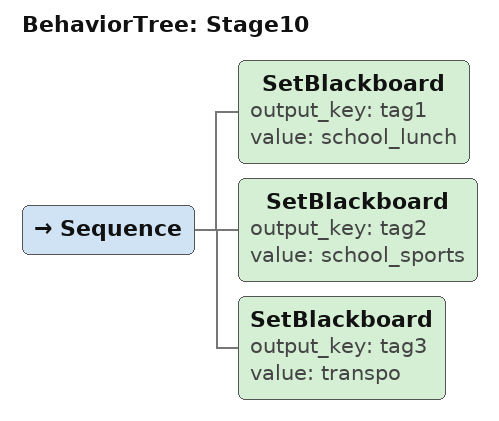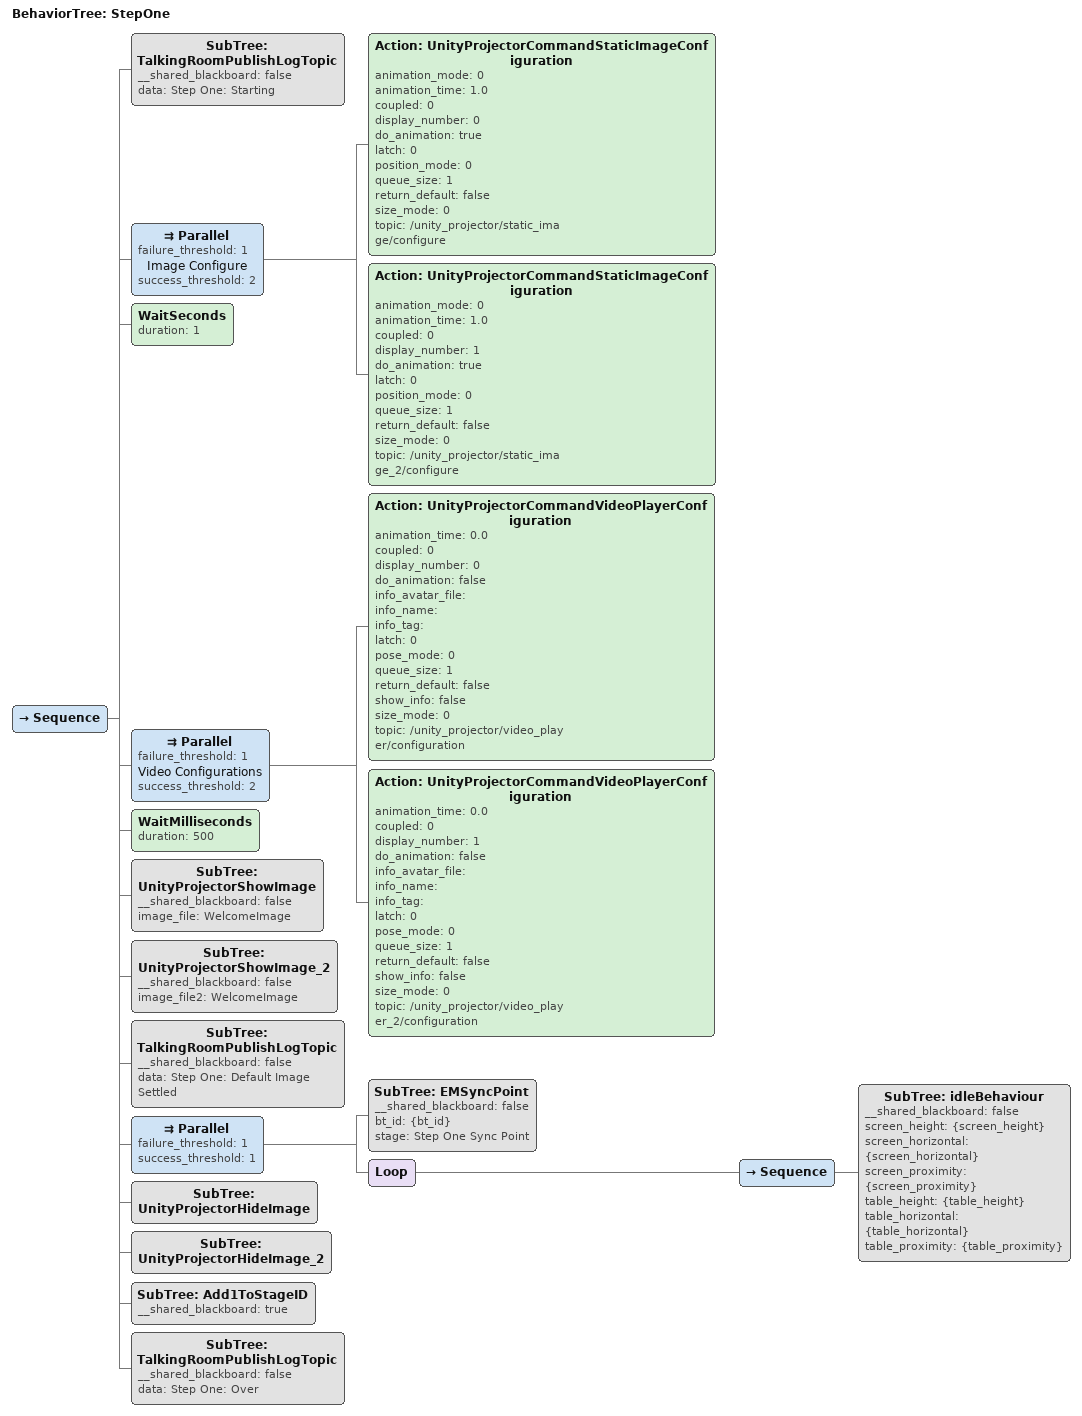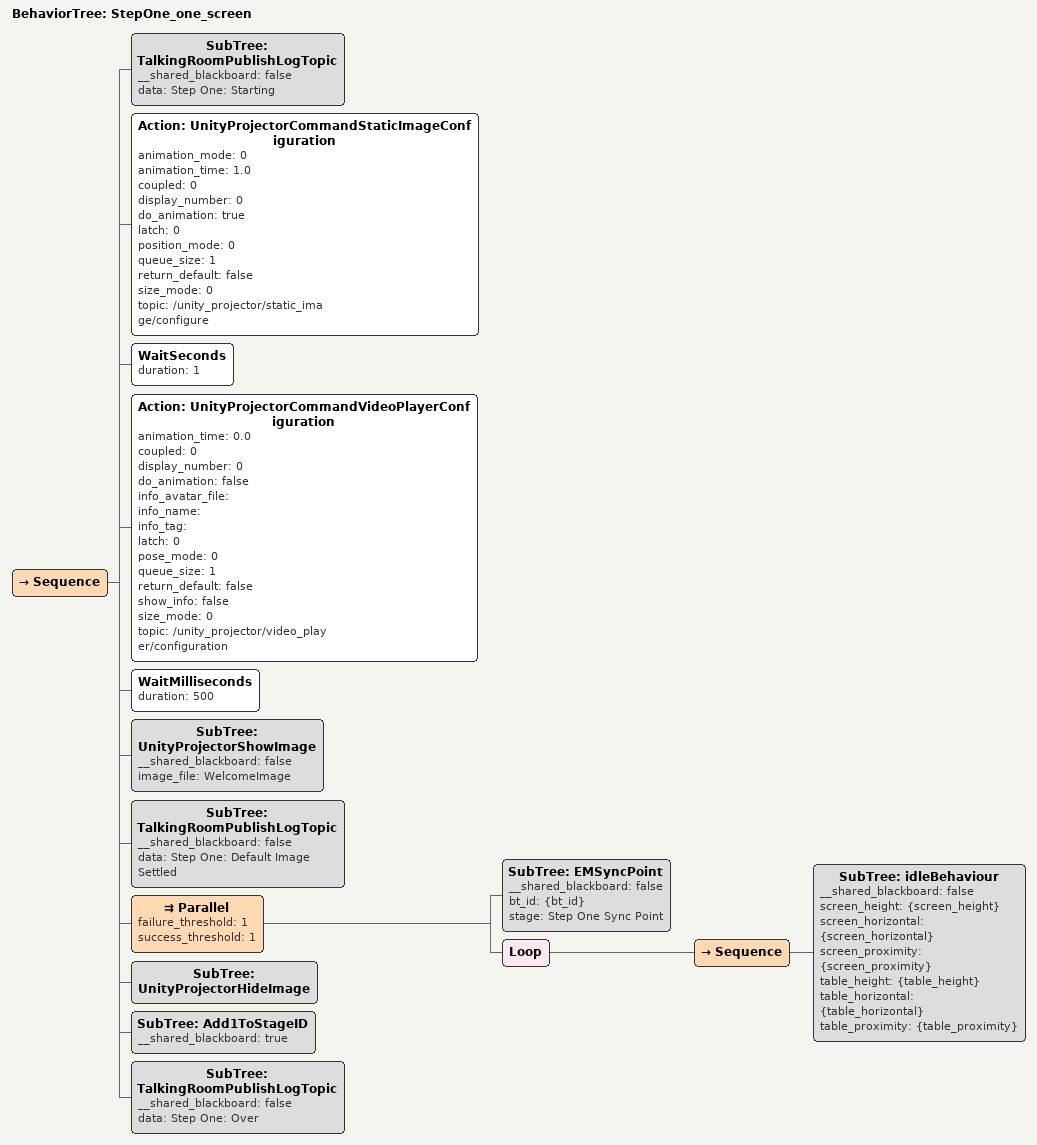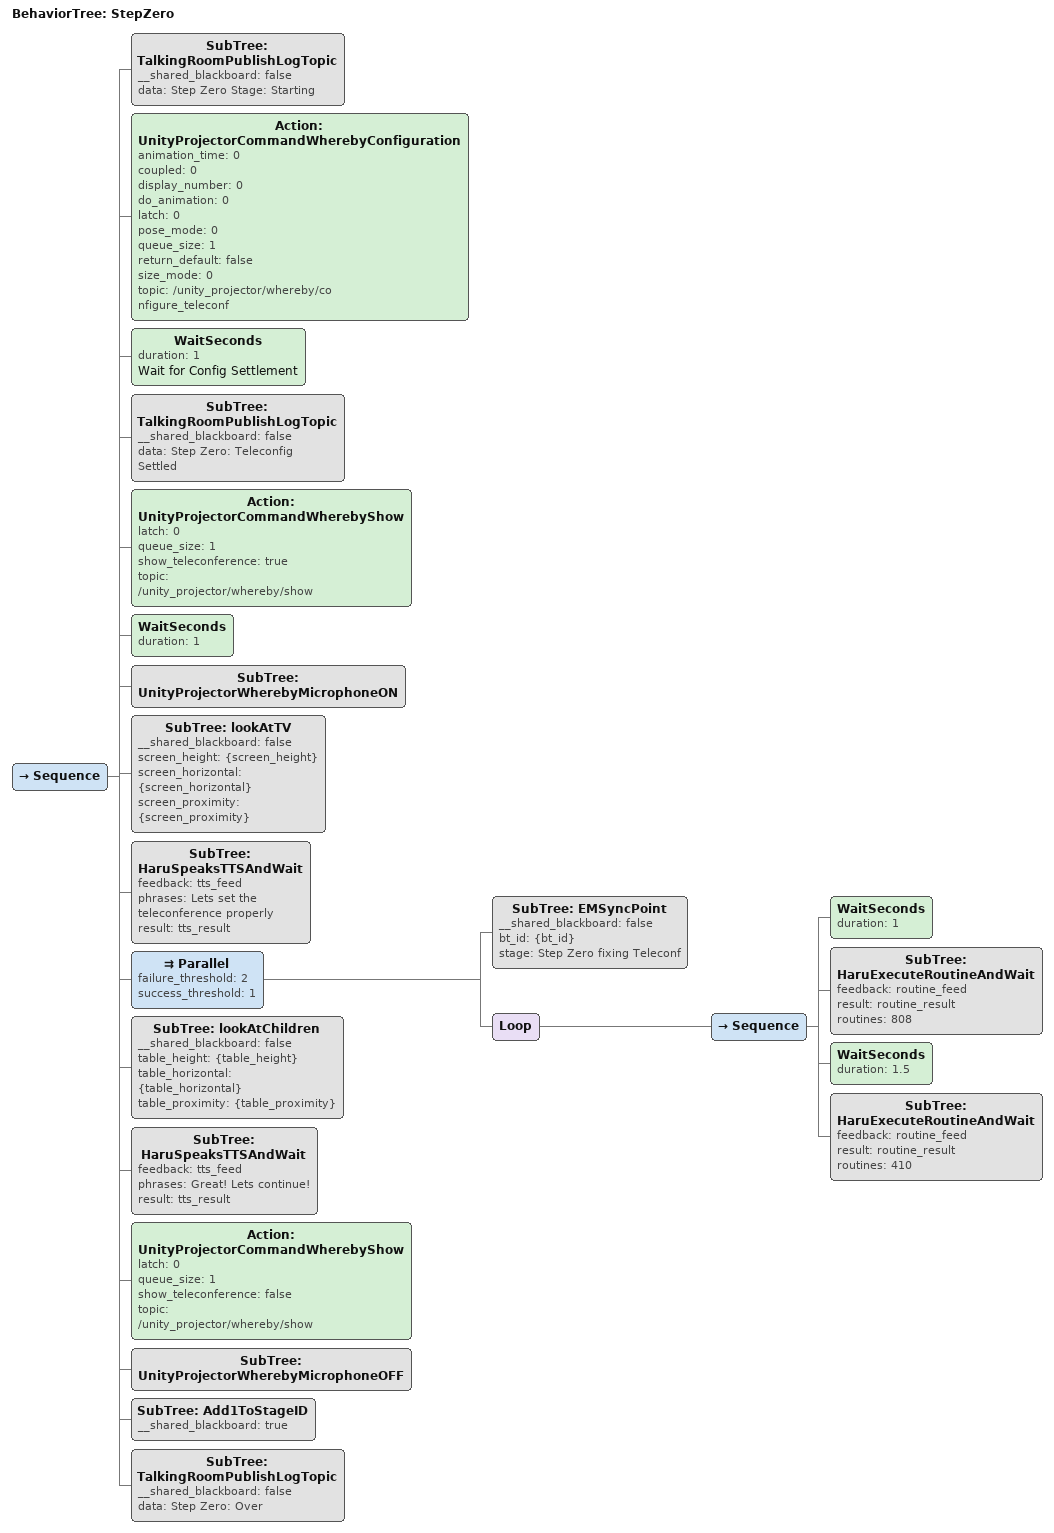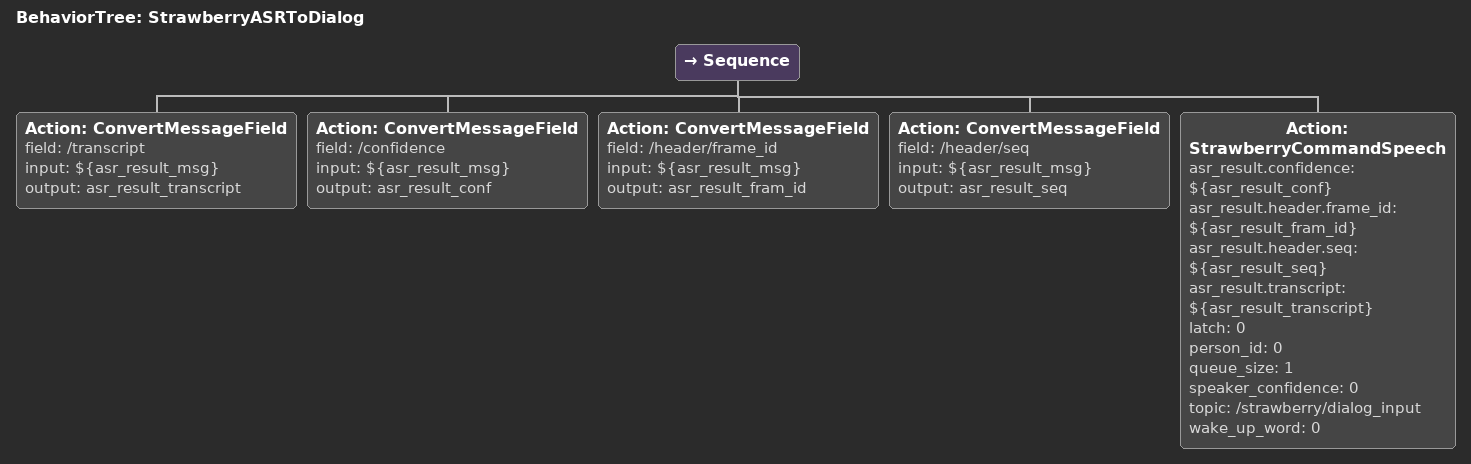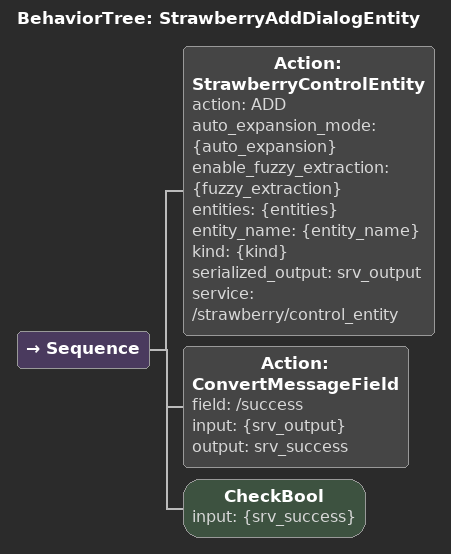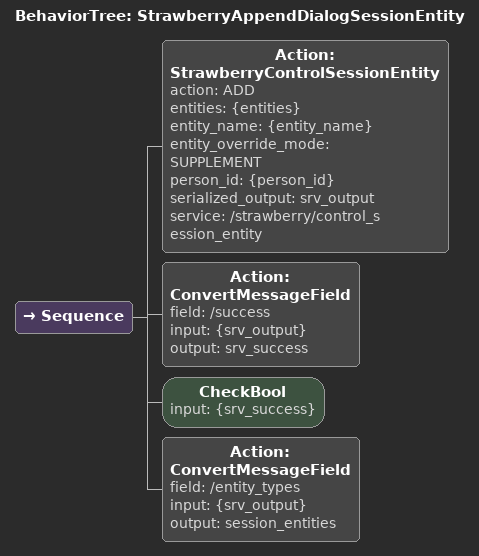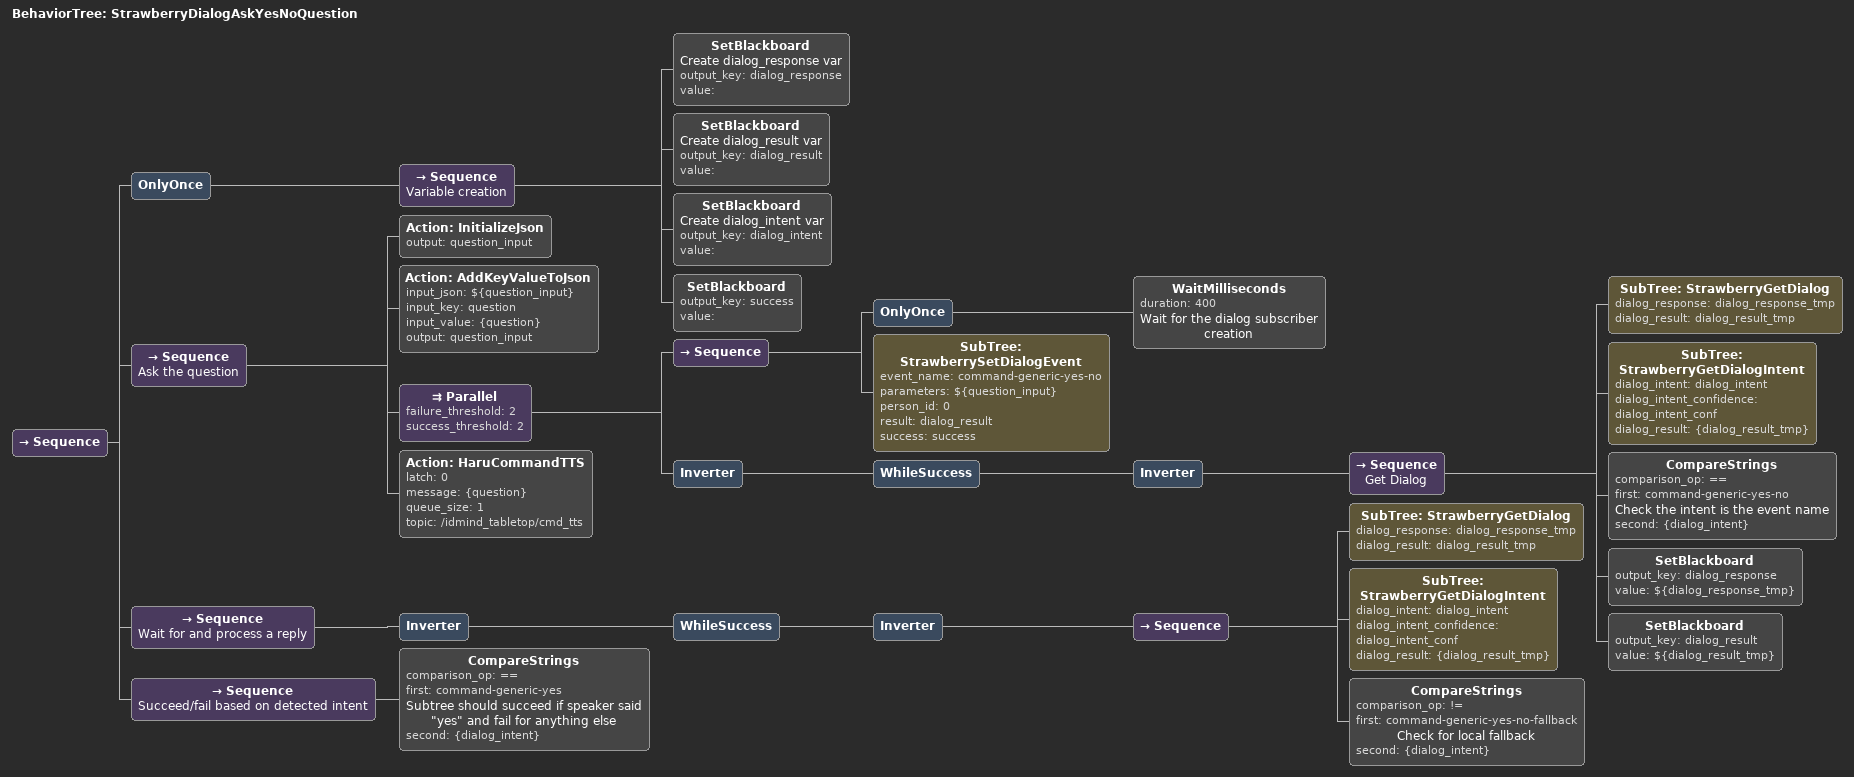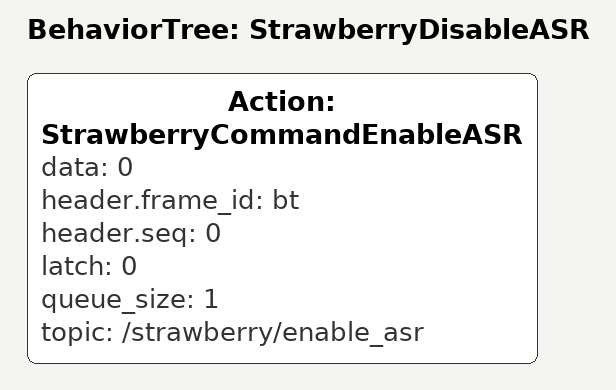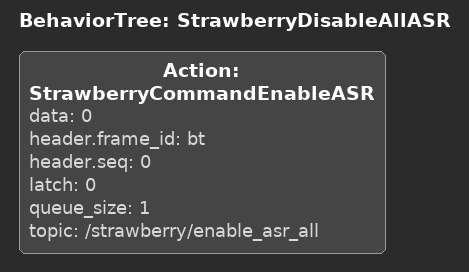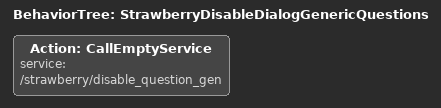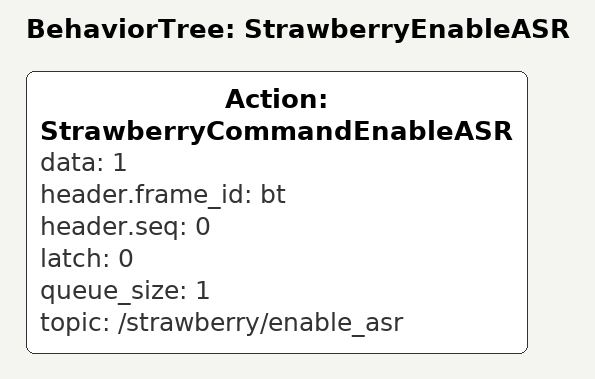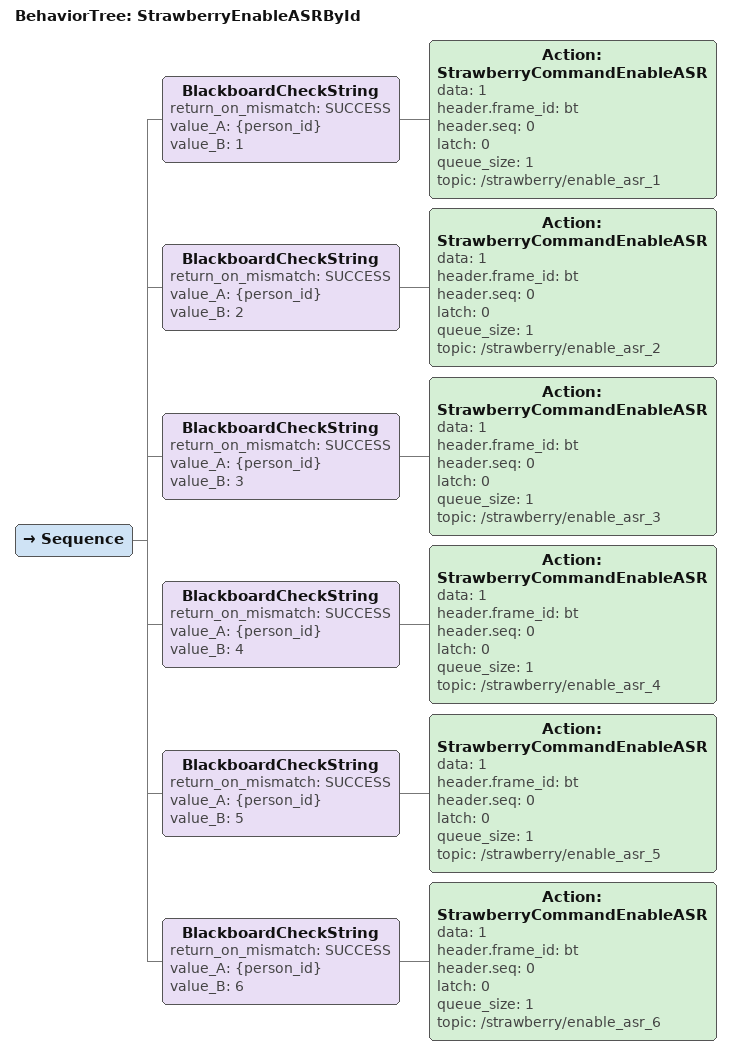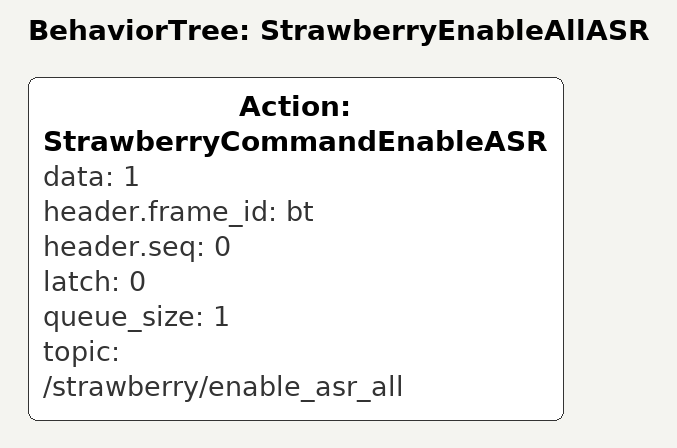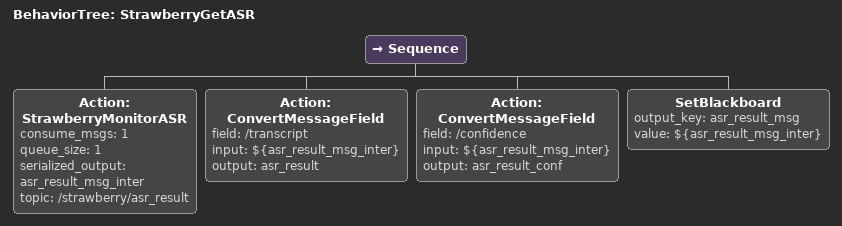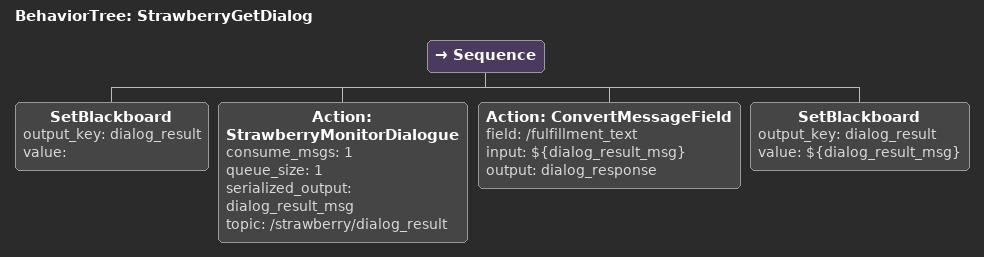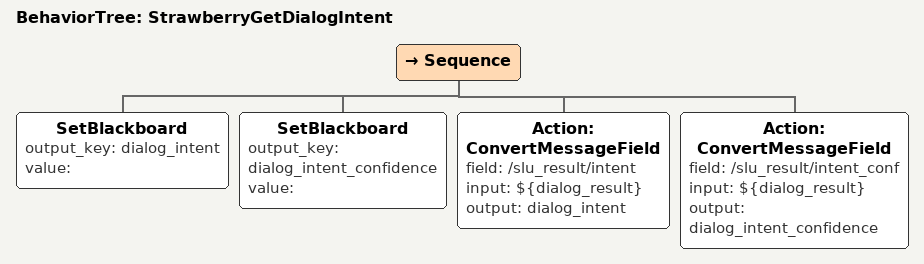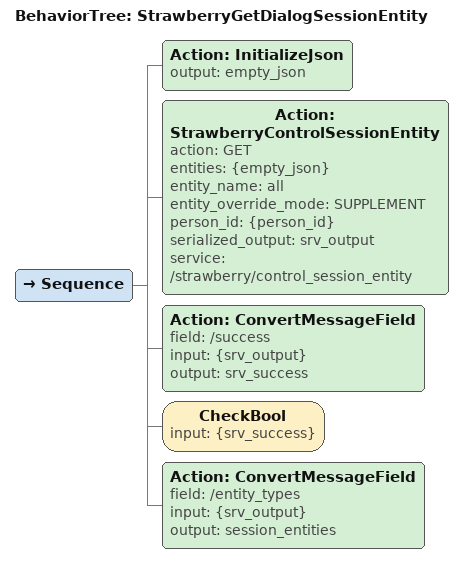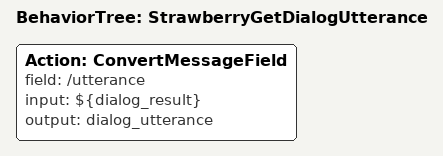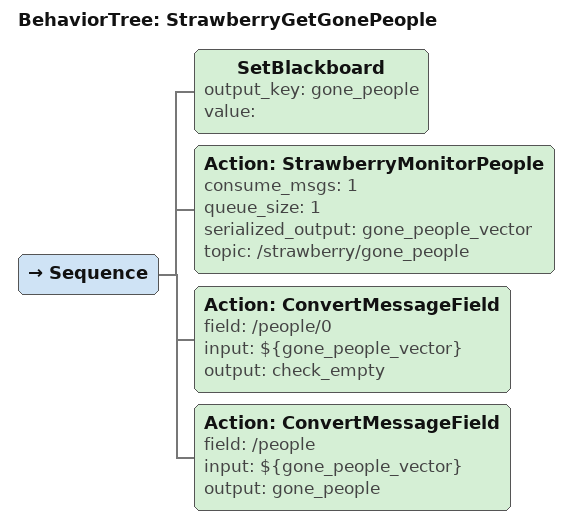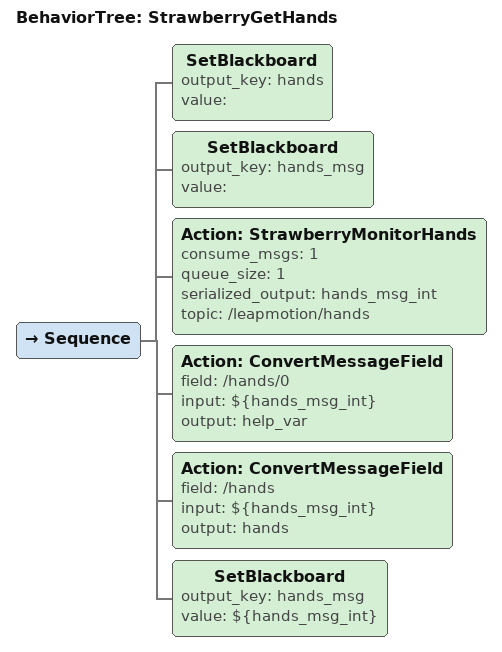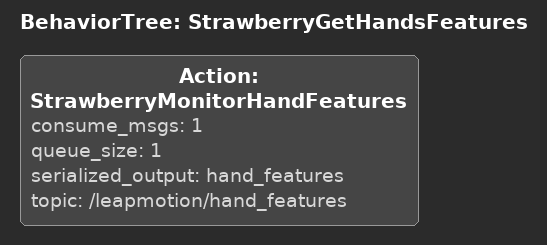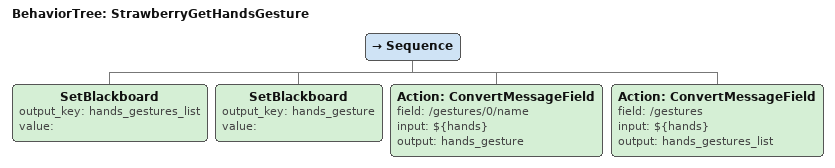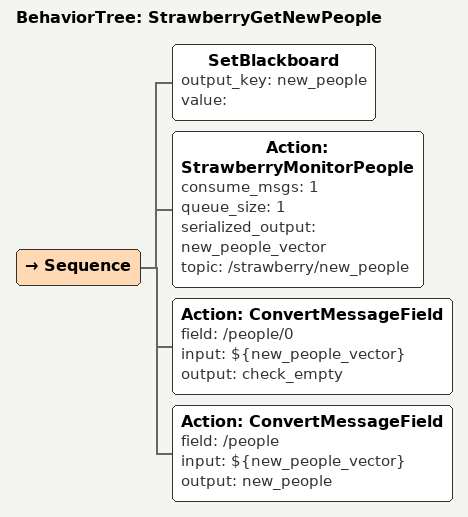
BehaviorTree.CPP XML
<BehaviorTree ID="Stage10">
    <Sequence>
        <SetBlackboard output_key="tag1" value="school_lunch"/>
        <SetBlackboard output_key="tag2" value="school_sports"/>
        <SetBlackboard output_key="tag3" value="transpo"/>
    </Sequence>
</BehaviorTree>

<BehaviorTree ID="StepOne">
    <Sequence>
        <SubTree ID="TalkingRoomPublishLogTopic" __shared_blackboard="false" data="Step One: Starting"/>
        <Parallel failure_threshold="1" name="Image Configure" success_threshold="2">
            <Action ID="UnityProjectorCommandStaticImageConfiguration" animation_mode="0" animation_time="1.0" coupled="0" display_number="0" do_animation="true" latch="0" position_mode="0" queue_size="1" return_default="false" size_mode="0" topic="/unity_projector/static_image/configure"/>
            <Action ID="UnityProjectorCommandStaticImageConfiguration" animation_mode="0" animation_time="1.0" coupled="0" display_number="1" do_animation="true" latch="0" position_mode="0" queue_size="1" return_default="false" size_mode="0" topic="/unity_projector/static_image_2/configure"/>
        </Parallel>
        <WaitSeconds duration="1"/>
        <Parallel failure_threshold="1" name="Video Configurations" success_threshold="2">
            <Action ID="UnityProjectorCommandVideoPlayerConfiguration" animation_time="0.0" coupled="0" display_number="0" do_animation="false" info_avatar_file="" info_name="" info_tag="" latch="0" pose_mode="0" queue_size="1" return_default="false" show_info="false" size_mode="0" topic="/unity_projector/video_player/configuration"/>
            <Action ID="UnityProjectorCommandVideoPlayerConfiguration" animation_time="0.0" coupled="0" display_number="1" do_animation="false" info_avatar_file="" info_name="" info_tag="" latch="0" pose_mode="0" queue_size="1" return_default="false" show_info="false" size_mode="0" topic="/unity_projector/video_player_2/configuration"/>
        </Parallel>
        <WaitMilliseconds duration="500"/>
        <SubTree ID="UnityProjectorShowImage" __shared_blackboard="false" image_file="WelcomeImage"/>
        <SubTree ID="UnityProjectorShowImage_2" __shared_blackboard="false" image_file2="WelcomeImage"/>
        <SubTree ID="TalkingRoomPublishLogTopic" __shared_blackboard="false" data="Step One: Default Image Settled"/>
        <Parallel failure_threshold="1" success_threshold="1">
            <SubTree ID="EMSyncPoint" __shared_blackboard="false" bt_id="{bt_id}" stage="Step One Sync Point"/>
            <Loop>
                <Sequence>
                    <SubTree ID="idleBehaviour" __shared_blackboard="false" screen_height="{screen_height}" screen_horizontal="{screen_horizontal}" screen_proximity="{screen_proximity}" table_height="{table_height}" table_horizontal=" {table_horizontal}" table_proximity="{table_proximity}"/>
                </Sequence>
            </Loop>
        </Parallel>
        <SubTree ID="UnityProjectorHideImage"/>
        <SubTree ID="UnityProjectorHideImage_2"/>
        <SubTree ID="Add1ToStageID" __shared_blackboard="true"/>
        <SubTree ID="TalkingRoomPublishLogTopic" __shared_blackboard="false" data="Step One: Over"/>
    </Sequence>
</BehaviorTree>

<BehaviorTree ID="StepOne_one_screen">
    <Sequence>
        <SubTree ID="TalkingRoomPublishLogTopic" __shared_blackboard="false" data="Step One: Starting"/>
        <Action ID="UnityProjectorCommandStaticImageConfiguration" animation_mode="0" animation_time="1.0" coupled="0" display_number="0" do_animation="true" latch="0" position_mode="0" queue_size="1" return_default="false" size_mode="0" topic="/unity_projector/static_image/configure"/>
        <WaitSeconds duration="1"/>
        <Action ID="UnityProjectorCommandVideoPlayerConfiguration" animation_time="0.0" coupled="0" display_number="0" do_animation="false" info_avatar_file="" info_name="" info_tag="" latch="0" pose_mode="0" queue_size="1" return_default="false" show_info="false" size_mode="0" topic="/unity_projector/video_player/configuration"/>
        <WaitMilliseconds duration="500"/>
        <SubTree ID="UnityProjectorShowImage" __shared_blackboard="false" image_file="WelcomeImage"/>
        <SubTree ID="TalkingRoomPublishLogTopic" __shared_blackboard="false" data="Step One: Default Image Settled"/>
        <Parallel failure_threshold="1" success_threshold="1">
            <SubTree ID="EMSyncPoint" __shared_blackboard="false" bt_id="{bt_id}" stage="Step One Sync Point"/>
            <Loop>
                <Sequence>
                    <SubTree ID="idleBehaviour" __shared_blackboard="false" screen_height="{screen_height}" screen_horizontal="{screen_horizontal}" screen_proximity="{screen_proximity}" table_height="{table_height}" table_horizontal=" {table_horizontal}" table_proximity="{table_proximity}"/>
                </Sequence>
            </Loop>
        </Parallel>
        <SubTree ID="UnityProjectorHideImage"/>
        <SubTree ID="Add1ToStageID" __shared_blackboard="true"/>
        <SubTree ID="TalkingRoomPublishLogTopic" __shared_blackboard="false" data="Step One: Over"/>
    </Sequence>
</BehaviorTree>

<BehaviorTree ID="StepZero">
    <Sequence>
        <SubTree ID="TalkingRoomPublishLogTopic" __shared_blackboard="false" data="Step Zero Stage: Starting"/>
        <Action ID="UnityProjectorCommandWherebyConfiguration" animation_time="0" coupled="0" display_number="0" do_animation="0" latch="0" pose_mode="0" queue_size="1" return_default="false" size_mode="0" topic="/unity_projector/whereby/configure_teleconf"/>
        <WaitSeconds duration="1" name="Wait for Config Settlement"/>
        <SubTree ID="TalkingRoomPublishLogTopic" __shared_blackboard="false" data="Step Zero: Teleconfig Settled"/>
        <Action ID="UnityProjectorCommandWherebyShow" latch="0" queue_size="1" show_teleconference="true" topic="/unity_projector/whereby/show"/>
        <WaitSeconds duration="1"/>
        <SubTree ID="UnityProjectorWherebyMicrophoneON"/>
        <SubTree ID="lookAtTV" __shared_blackboard="false" screen_height="{screen_height}" screen_horizontal="{screen_horizontal}" screen_proximity="{screen_proximity}"/>
        <SubTree ID="HaruSpeaksTTSAndWait" feedback="tts_feed" phrases="Lets set the teleconference properly" result="tts_result"/>
        <Parallel failure_threshold="2" success_threshold="1">
            <SubTree ID="EMSyncPoint" __shared_blackboard="false" bt_id="{bt_id}" stage="Step Zero fixing Teleconf"/>
            <Loop>
                <Sequence>
                    <WaitSeconds duration="1"/>
                    <SubTree ID="HaruExecuteRoutineAndWait" feedback="routine_feed" result="routine_result" routines="808"/>
                    <WaitSeconds duration="1.5"/>
                    <SubTree ID="HaruExecuteRoutineAndWait" feedback="routine_feed" result="routine_result" routines="410"/>
                </Sequence>
            </Loop>
        </Parallel>
        <SubTree ID="lookAtChildren" __shared_blackboard="false" table_height="{table_height}" table_horizontal="{table_horizontal}" table_proximity="{table_proximity}"/>
        <SubTree ID="HaruSpeaksTTSAndWait" feedback="tts_feed" phrases="Great! Lets continue!" result="tts_result"/>
        <Action ID="UnityProjectorCommandWherebyShow" latch="0" queue_size="1" show_teleconference="false" topic="/unity_projector/whereby/show"/>
        <SubTree ID="UnityProjectorWherebyMicrophoneOFF"/>
        <SubTree ID="Add1ToStageID" __shared_blackboard="true"/>
        <SubTree ID="TalkingRoomPublishLogTopic" __shared_blackboard="false" data="Step Zero: Over"/>
    </Sequence>
</BehaviorTree>

<BehaviorTree ID="StrawberryASRToDialog">
    <Sequence>
        <Action ID="ConvertMessageField" field="/transcript" input="${asr_result_msg}" output="asr_result_transcript"/>
        <Action ID="ConvertMessageField" field="/confidence" input="${asr_result_msg}" output="asr_result_conf"/>
        <Action ID="ConvertMessageField" field="/header/frame_id" input="${asr_result_msg}" output="asr_result_fram_id"/>
        <Action ID="ConvertMessageField" field="/header/seq" input="${asr_result_msg}" output="asr_result_seq"/>
        <Action ID="StrawberryCommandSpeech" asr_result.confidence="${asr_result_conf}" asr_result.header.frame_id="${asr_result_fram_id}" asr_result.header.seq="${asr_result_seq}" asr_result.transcript="${asr_result_transcript}" latch="0" person_id="0" queue_size="1" speaker_confidence="0" topic="/strawberry/dialog_input" wake_up_word="0"/>
    </Sequence>
</BehaviorTree>

<BehaviorTree ID="StrawberryAddDialogEntity">
    <Sequence>
        <Action ID="StrawberryControlEntity" action="ADD" auto_expansion_mode="{auto_expansion}" enable_fuzzy_extraction="{fuzzy_extraction}" entities="{entities}" entity_name="{entity_name}" kind="{kind}" serialized_output="srv_output" service="/strawberry/control_entity"/>
        <Action ID="ConvertMessageField" field="/success" input="{srv_output}" output="srv_success"/>
        <CheckBool input="{srv_success}"/>
    </Sequence>
</BehaviorTree>

<BehaviorTree ID="StrawberryAppendDialogSessionEntity">
    <Sequence>
        <Action ID="StrawberryControlSessionEntity" action="ADD" entities="{entities}" entity_name="{entity_name}" entity_override_mode="SUPPLEMENT" person_id="{person_id}" serialized_output="srv_output" service="/strawberry/control_session_entity"/>
        <Action ID="ConvertMessageField" field="/success" input="{srv_output}" output="srv_success"/>
        <CheckBool input="{srv_success}"/>
        <Action ID="ConvertMessageField" field="/entity_types" input="{srv_output}" output="session_entities"/>
    </Sequence>
</BehaviorTree>

<BehaviorTree ID="StrawberryDialogAskYesNoQuestion">
    <Sequence>
        <OnlyOnce>
            <Sequence name="Variable creation">
                <SetBlackboard name="Create dialog_response var" output_key="dialog_response" value=""/>
                <SetBlackboard name="Create dialog_result var" output_key="dialog_result" value=""/>
                <SetBlackboard name="Create dialog_intent var" output_key="dialog_intent" value=""/>
                <SetBlackboard output_key="success" value=""/>
            </Sequence>
        </OnlyOnce>
        <Sequence name="Ask the question">
            <Action ID="InitializeJson" output="question_input"/>
            <Action ID="AddKeyValueToJson" input_json="${question_input}" input_key="question" input_value="{question}" output="question_input"/>
            <Parallel failure_threshold="2" success_threshold="2">
                <Sequence>
                    <OnlyOnce>
                        <WaitMilliseconds duration="400" name="Wait for the dialog subscriber creation"/>
                    </OnlyOnce>
                    <SubTree ID="StrawberrySetDialogEvent" event_name="command-generic-yes-no" parameters="${question_input}" person_id="0" result="dialog_result" success="success"/>
                </Sequence>
                <Inverter>
                    <WhileSuccess>
                        <Inverter>
                            <Sequence name="Get Dialog">
                                <SubTree ID="StrawberryGetDialog" dialog_response="dialog_response_tmp" dialog_result="dialog_result_tmp"/>
                                <SubTree ID="StrawberryGetDialogIntent" dialog_intent="dialog_intent" dialog_intent_confidence="dialog_intent_conf" dialog_result="{dialog_result_tmp}"/>
                                <CompareStrings comparison_op="==" first="command-generic-yes-no" name="Check the intent is the event name" second="{dialog_intent}"/>
                                <SetBlackboard output_key="dialog_response" value="${dialog_response_tmp}"/>
                                <SetBlackboard output_key="dialog_result" value="${dialog_result_tmp}"/>
                            </Sequence>
                        </Inverter>
                    </WhileSuccess>
                </Inverter>
            </Parallel>
            <Action ID="HaruCommandTTS" latch="0" message="{question}" queue_size="1" topic="/idmind_tabletop/cmd_tts"/>
        </Sequence>
        <Sequence name="Wait for and process a reply">
            <Inverter>
                <WhileSuccess>
                    <Inverter>
                        <Sequence>
                            <SubTree ID="StrawberryGetDialog" dialog_response="dialog_response_tmp" dialog_result="dialog_result_tmp"/>
                            <SubTree ID="StrawberryGetDialogIntent" dialog_intent="dialog_intent" dialog_intent_confidence="dialog_intent_conf" dialog_result="{dialog_result_tmp}"/>
                            <CompareStrings comparison_op="!=" first="command-generic-yes-no-fallback" name="Check for local fallback" second="{dialog_intent}"/>
                        </Sequence>
                    </Inverter>
                </WhileSuccess>
            </Inverter>
        </Sequence>
        <Sequence name="Succeed/fail based on detected intent">
            <CompareStrings comparison_op="==" first="command-generic-yes" name="Subtree should succeed if speaker said &quot;yes&quot; and fail for anything else" second="{dialog_intent}"/>
        </Sequence>
    </Sequence>
</BehaviorTree>

<BehaviorTree ID="StrawberryDisableASR">
    <Action ID="StrawberryCommandEnableASR" data="0" header.frame_id="bt" header.seq="0" latch="0" queue_size="1" topic="/strawberry/enable_asr"/>
</BehaviorTree>

<BehaviorTree ID="StrawberryDisableAllASR">
    <Action ID="StrawberryCommandEnableASR" data="0" header.frame_id="bt" header.seq="0" latch="0" queue_size="1" topic="/strawberry/enable_asr_all"/>
</BehaviorTree>

<BehaviorTree ID="StrawberryDisableDialogGenericQuestions">
    <Action ID="CallEmptyService" service="/strawberry/disable_question_gen"/>
</BehaviorTree>

<BehaviorTree ID="StrawberryEnableASR">
    <Action ID="StrawberryCommandEnableASR" data="1" header.frame_id="bt" header.seq="0" latch="0" queue_size="1" topic="/strawberry/enable_asr"/>
</BehaviorTree>

<BehaviorTree ID="StrawberryEnableASRById">
    <Sequence>
        <BlackboardCheckString return_on_mismatch="SUCCESS" value_A="{person_id}" value_B="1">
            <Action ID="StrawberryCommandEnableASR" data="1" header.frame_id="bt" header.seq="0" latch="0" queue_size="1" topic="/strawberry/enable_asr_1"/>
        </BlackboardCheckString>
        <BlackboardCheckString return_on_mismatch="SUCCESS" value_A="{person_id}" value_B="2">
            <Action ID="StrawberryCommandEnableASR" data="1" header.frame_id="bt" header.seq="0" latch="0" queue_size="1" topic="/strawberry/enable_asr_2"/>
        </BlackboardCheckString>
        <BlackboardCheckString return_on_mismatch="SUCCESS" value_A="{person_id}" value_B="3">
            <Action ID="StrawberryCommandEnableASR" data="1" header.frame_id="bt" header.seq="0" latch="0" queue_size="1" topic="/strawberry/enable_asr_3"/>
        </BlackboardCheckString>
        <BlackboardCheckString return_on_mismatch="SUCCESS" value_A="{person_id}" value_B="4">
            <Action ID="StrawberryCommandEnableASR" data="1" header.frame_id="bt" header.seq="0" latch="0" queue_size="1" topic="/strawberry/enable_asr_4"/>
        </BlackboardCheckString>
        <BlackboardCheckString return_on_mismatch="SUCCESS" value_A="{person_id}" value_B="5">
            <Action ID="StrawberryCommandEnableASR" data="1" header.frame_id="bt" header.seq="0" latch="0" queue_size="1" topic="/strawberry/enable_asr_5"/>
        </BlackboardCheckString>
        <BlackboardCheckString return_on_mismatch="SUCCESS" value_A="{person_id}" value_B="6">
            <Action ID="StrawberryCommandEnableASR" data="1" header.frame_id="bt" header.seq="0" latch="0" queue_size="1" topic="/strawberry/enable_asr_6"/>
        </BlackboardCheckString>
    </Sequence>
</BehaviorTree>

<BehaviorTree ID="StrawberryEnableAllASR">
    <Action ID="StrawberryCommandEnableASR" data="1" header.frame_id="bt" header.seq="0" latch="0" queue_size="1" topic="/strawberry/enable_asr_all"/>
</BehaviorTree>

<BehaviorTree ID="StrawberryGetASR">
    <Sequence>
        <Action ID="StrawberryMonitorASR" consume_msgs="1" queue_size="1" serialized_output="asr_result_msg_inter" topic="/strawberry/asr_result"/>
        <Action ID="ConvertMessageField" field="/transcript" input="${asr_result_msg_inter}" output="asr_result"/>
        <Action ID="ConvertMessageField" field="/confidence" input="${asr_result_msg_inter}" output="asr_result_conf"/>
        <SetBlackboard output_key="asr_result_msg" value="${asr_result_msg_inter}"/>
    </Sequence>
</BehaviorTree>

<BehaviorTree ID="StrawberryGetDialog">
    <Sequence>
        <SetBlackboard output_key="dialog_result" value=""/>
        <Action ID="StrawberryMonitorDialogue" consume_msgs="1" queue_size="1" serialized_output="dialog_result_msg" topic="/strawberry/dialog_result"/>
        <Action ID="ConvertMessageField" field="/fulfillment_text" input="${dialog_result_msg}" output="dialog_response"/>
        <SetBlackboard output_key="dialog_result" value="${dialog_result_msg}"/>
    </Sequence>
</BehaviorTree>

<BehaviorTree ID="StrawberryGetDialogIntent">
    <Sequence>
        <SetBlackboard output_key="dialog_intent" value=""/>
        <SetBlackboard output_key="dialog_intent_confidence" value=""/>
        <Action ID="ConvertMessageField" field="/slu_result/intent" input="${dialog_result}" output="dialog_intent"/>
        <Action ID="ConvertMessageField" field="/slu_result/intent_conf" input="${dialog_result}" output="dialog_intent_confidence"/>
    </Sequence>
</BehaviorTree>

<BehaviorTree ID="StrawberryGetDialogSessionEntity">
    <Sequence>
        <Action ID="InitializeJson" output="empty_json"/>
        <Action ID="StrawberryControlSessionEntity" action="GET" entities="{empty_json}" entity_name="all" entity_override_mode="SUPPLEMENT" person_id="{person_id}" serialized_output="srv_output" service="/strawberry/control_session_entity"/>
        <Action ID="ConvertMessageField" field="/success" input="{srv_output}" output="srv_success"/>
        <CheckBool input="{srv_success}"/>
        <Action ID="ConvertMessageField" field="/entity_types" input="{srv_output}" output="session_entities"/>
    </Sequence>
</BehaviorTree>

<BehaviorTree ID="StrawberryGetDialogUtterance">
    <Action ID="ConvertMessageField" field="/utterance" input="${dialog_result}" output="dialog_utterance"/>
</BehaviorTree>

<BehaviorTree ID="StrawberryGetGonePeople">
    <Sequence>
        <SetBlackboard output_key="gone_people" value=""/>
        <Action ID="StrawberryMonitorPeople" consume_msgs="1" queue_size="1" serialized_output="gone_people_vector" topic="/strawberry/gone_people"/>
        <Action ID="ConvertMessageField" field="/people/0" input="${gone_people_vector}" output="check_empty"/>
        <Action ID="ConvertMessageField" field="/people" input="${gone_people_vector}" output="gone_people"/>
    </Sequence>
</BehaviorTree>

<BehaviorTree ID="StrawberryGetHands">
    <Sequence>
        <SetBlackboard output_key="hands" value=""/>
        <SetBlackboard output_key="hands_msg" value=""/>
        <Action ID="StrawberryMonitorHands" consume_msgs="1" queue_size="1" serialized_output="hands_msg_int" topic="/leapmotion/hands"/>
        <Action ID="ConvertMessageField" field="/hands/0" input="${hands_msg_int}" output="help_var"/>
        <Action ID="ConvertMessageField" field="/hands" input="${hands_msg_int}" output="hands"/>
        <SetBlackboard output_key="hands_msg" value="${hands_msg_int}"/>
    </Sequence>
</BehaviorTree>

<BehaviorTree ID="StrawberryGetHandsFeatures">
    <Action ID="StrawberryMonitorHandFeatures" consume_msgs="1" queue_size="1" serialized_output="hand_features" topic="/leapmotion/hand_features"/>
</BehaviorTree>

<BehaviorTree ID="StrawberryGetHandsGesture">
    <Sequence>
        <SetBlackboard output_key="hands_gestures_list" value=""/>
        <SetBlackboard output_key="hands_gesture" value=""/>
        <Action ID="ConvertMessageField" field="/gestures/0/name" input="${hands}" output="hands_gesture"/>
        <Action ID="ConvertMessageField" field="/gestures" input="${hands}" output="hands_gestures_list"/>
    </Sequence>
</BehaviorTree>

<BehaviorTree ID="StrawberryGetNewPeople">
    <Sequence>
        <SetBlackboard output_key="new_people" value=""/>
        <Action ID="StrawberryMonitorPeople" consume_msgs="1" queue_size="1" serialized_output="new_people_vector" topic="/strawberry/new_people"/>
        <Action ID="ConvertMessageField" field="/people/0" input="${new_people_vector}" output="check_empty"/>
        <Action ID="ConvertMessageField" field="/people" input="${new_people_vector}" output="new_people"/>
    </Sequence>
</BehaviorTree>
